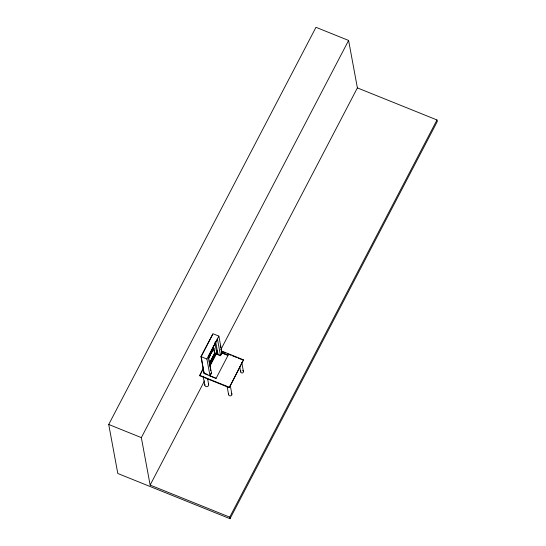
<?xml version="1.0" encoding="UTF-8"?>
<svg xmlns="http://www.w3.org/2000/svg" width="546" height="546" viewBox="0 0 546 546"><rect width="100%" height="100%" fill="white"/><g stroke="black" fill="none" stroke-linecap="round" stroke-linejoin="round"><path stroke-width="0.82" d="M357.391 87.899L436.984 119.963L437.278 121.526L230.023 518.7L117.806 473.491L108.722 424.474L315.977 27.3L348.601 40.445L357.391 87.899L220.673 349.911M230.023 518.7L229.736 517.137L150.143 485.073L141.346 437.619L348.601 40.445M221.976 352.9L228.044 355.344L216.107 378.378L204.108 373.546L200.976 356.634L212.933 333.715L218.864 336.104L221.976 352.9L220.523 355.699L214.585 353.31L213.206 345.843M201.174 356.524L202.375 354.224M202.457 354.074L211.514 336.718M211.589 336.568L212.79 334.261M216.107 378.378L210.019 375.819L206.907 359.022L218.864 336.104M221.649 351.037L243.496 359.834L229.3 387.674L199.659 375.73L203.426 367.861M208.449 358.251L213.848 347.898M199.659 375.73L203.515 368.332M208.92 357.978L210.463 355.023M211.234 353.542L213.936 348.362M204.088 373.43L201.331 357.357M209.466 363.117L214.667 353.16L213.588 347.352M209.507 363.192L214.912 352.846M209.882 364.639L217.185 350.641M209.753 365.506L217.438 350.771M210.005 365.322L217.315 351.324M209.876 366.189L217.567 351.453M217.936 353.433L216.878 353.003M150.143 485.073L204.518 380.869M210.053 375.136L210.695 373.908M210.019 375.443L211.459 373.055L210.019 375.819M220.359 355.63L221.642 353.18M229.3 387.674L243.496 359.834M229.736 517.137L436.984 119.963M221.737 351.508L225.635 353.078M227.197 353.706L231.101 355.275M232.657 355.91L236.561 357.48M238.117 358.108L242.021 359.678M221.314 352.743L228.044 355.344M214.667 353.16L220.434 355.487M200.976 356.634L206.907 359.022M204.252 373.116L207.855 374.57M199.57 375.259L229.218 387.203M108.722 424.474L141.346 437.619M241.776 362.599L243.441 371.58M239.749 366.967L240.656 371.867M230.214 385.223L231.879 394.205M220.256 345.714L220.564 347.372M221.335 351.522L221.553 353.248M227.075 386.377L228.583 394.54M220.523 355.699L217.445 339.107L208.388 356.463L211.459 373.055M215.588 341.325L217.854 353.576M214.831 342.533L216.796 353.153M208.306 357.377L208.613 359.036M208.92 360.694L209.691 364.844M209.998 366.502L210.763 370.652M207.623 378.91L208.681 384.623M203.126 376.208L204.791 385.189M242.656 370.563A1.399 1.263 -10.5 0 1 243.25 372.331A1.399 1.263 -10.5 0 1 241.236 372.775A1.399 1.263 -10.5 0 1 240.991 370.932M231.306 393.202A1.658 1.495 -10.5 0 1 231.572 395.202A1.658 1.495 -10.5 0 1 229.388 395.686A1.658 1.495 -10.5 0 1 228.74 393.775M208.306 383.783A1.966 1.774 -10.5 0 1 206.975 386.664A1.966 1.774 -10.5 0 1 204.934 384.275"/></g></svg>
